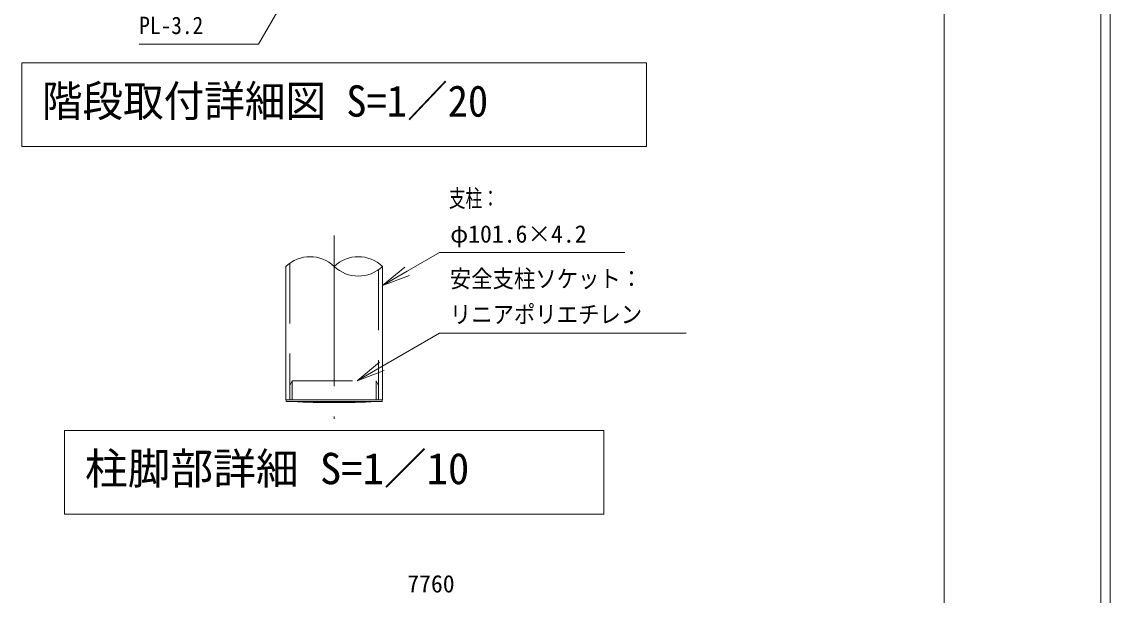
# Model space of a CAD drawing. Units: millimetres at full size, sheet at 1:20, with parts at other scales. Extents: x 10 to 16810, y -20 to 11900.
# Drawn here: x 12225 to 16810, y 4707 to 7120 of the extents above; entities that cross this region are included whole.
import ezdxf
from ezdxf.enums import TextEntityAlignment as Align

# ---------------------------------------------------------------- set-up
doc = ezdxf.new("R2010")
doc.units = ezdxf.units.MM
doc.header["$LTSCALE"] = 20
doc.linetypes.add('USER1', pattern=[19.05, 12.7, -6.35])
doc.linetypes.add('USER3', pattern=[50.8, 31.75, -6.35, 6.35, -6.35])
for name, color, linetype, lineweight in [('DEFPOINTS_3', 7, 'Continuous', 0), ('LY_2', 7, 'Continuous', 0), ('LY_5', 2, 'Continuous', 18), ('LY_6', 7, 'Continuous', 0)]:
    doc.layers.add(name, color=color, linetype=linetype, lineweight=lineweight)
doc.styles.add('ＭＳ ゴシック', font='')
doc.styles.get('ＭＳ ゴシック').set_extended_font_data('MS Gothic')

# ---------------------------------------------------------------- blocks, each defined once
blk = doc.blocks.new('-003-_U3')
at = {"color": 7, "linetype": 'Continuous', "lineweight": 0}
for p, q in [((-1, 0.1667), (0, 0)), ((0, 0), (-1, 0)), ((-1, -0.1667), (0, 0))]:
    blk.add_line(p, q, dxfattribs=at)

msp = doc.modelspace()

# ---------------------------------------------------------------- linework, layer by layer
at = {"layer": 'DEFPOINTS_3'}
msp.add_line((16810, 20.29), (16810, 11900.29), dxfattribs=at)
at = {"layer": 'LY_2'}
msp.add_line((16110, 620.29), (16110, 11300.29), dxfattribs=at)
at = {"layer": 'LY_5', "color": 7, "lineweight": 0}
for p, q in [((16769.92, -20.29), (16769.92, 11856.52)), ((13337.78, 6090.49), (13337.78, 5529.28)), ((13744.18, 6090.49), (13744.18, 5529.28)), ((13337.78, 5529.28), (13744.18, 5529.28)), ((13338.98, 5529.28), (13540.98, 5529.28)), ((13338.98, 5529.28), (13338.98, 5521.28)), ((13338.98, 5521.28), (13540.98, 5521.28)), ((13742.98, 5529.28), (13540.98, 5529.28)), ((13742.98, 5521.28), (13540.98, 5521.28)), ((13742.98, 5529.28), (13742.98, 5521.28))]:
    msp.add_line(p, q, dxfattribs=at)
at = {"layer": 'LY_5', "color": 7}
for p, q in [((14856.98, 6947.05), (12224.98, 6947.05)), ((12224.98, 6947.05), (12224.98, 6595.05)), ((14856.98, 6595.05), (14856.98, 6947.05)), ((12224.98, 6595.05), (14856.98, 6595.05)), ((14676.98, 5400.11), (12404.98, 5400.11)), ((12404.98, 5400.11), (12404.98, 5048.11)), ((14676.98, 5048.11), (14676.98, 5400.11)), ((12404.98, 5048.11), (14676.98, 5048.11))]:
    msp.add_line(p, q, dxfattribs=at)
at = {"layer": 'LY_5', "color": 7, "linetype": 'USER3', "lineweight": 0}
msp.add_line((13540.98, 6221.2), (13540.98, 5449.25), dxfattribs=at)
at = {"layer": 'LY_5', "color": 7, "linetype": 'USER1', "lineweight": 0}
for p, q in [((13354.58, 6104.34), (13354.58, 5529.28)), ((13727.38, 6076.64), (13727.38, 5529.28)), ((13354.58, 5589.28), (13363.58, 5609.28)), ((13363.58, 5609.28), (13718.38, 5609.28)), ((13363.58, 5609.28), (13363.58, 5529.28)), ((13727.38, 5589.28), (13718.38, 5609.28)), ((13718.38, 5609.28), (13718.38, 5529.28))]:
    msp.add_line(p, q, dxfattribs=at)
at = {"layer": 'LY_5'}
for centre, radius, start, end in [((13439.38, 5984.39), 146.9, 46.2417, 133.7583), ((13642.58, 5984.39), 146.9, 46.2417, 133.7583), ((13642.58, 6196.59), 146.9, 226.2417, 313.7583), ((13540.92, 9423.95), 3906.67, 267.40701, 270.00087), ((13541.03, 9423.95), 3906.67, 269.99913, 272.59299)]:
    msp.add_arc(centre, radius, start, end, dxfattribs=at)
at = {"layer": 'LY_6'}
for p, q in [((13501.18, 7509.51), (13222.26, 7026.4)), ((12719.69, 7026.4), (13182.26, 7026.4)), ((13222.26, 7026.4), (13182.26, 7026.4)), ((13848.1, 6069.89), (13984.18, 6148.45)), ((13984.18, 6148.45), (14024.18, 6148.45)), ((14024.18, 6148.45), (14765.71, 6148.45)), ((13742.17, 5669.5), (13984.18, 5809.89)), ((13984.18, 5809.89), (14024.18, 5809.89)), ((14024.18, 5809.89), (15023.85, 5809.89))]:
    msp.add_line(p, q, dxfattribs=at)

# ---------------------------------------------------------------- block references
at = {"layer": 'LY_6', "xscale": 120, "yscale": 120}
for p, rotation in [((13744.18, 6009.89), 210), ((13638.38, 5609.28), 210.11876)]:
    msp.add_blockref('-003-_U3', p, dxfattribs=dict(at, rotation=rotation))

# ---------------------------------------------------------------- texts
at = {"layer": 'LY_5', "color": 7, "style": 'ＭＳ ゴシック', "width": 0.95}
msp.add_text('階段取付詳細図 S=1／20', height=132, dxfattribs=at).set_placement((12309.55, 6681.05), align=Align.BOTTOM_LEFT)
at = {"layer": 'LY_5', "color": 7, "style": 'ＭＳ ゴシック'}
msp.add_text('柱脚部詳細 S=1／10', height=132, dxfattribs=at).set_placement((12491.06, 5134.11), align=Align.BOTTOM_LEFT)
at = {"layer": 'LY_6', "style": 'ＭＳ ゴシック'}
for s, width, p in [('PL-3.2', 0.9, (12719.95, 7046.4)), ('支柱：', 0.7, (14024.44, 6318.45)), ('安全支柱ソケット：', 0.9, (14028.18, 5979.89)), ('リニアポリエチレン', 0.9, (14028.18, 5829.89))]:
    msp.add_text(s, height=73.31, dxfattribs=dict(at, width=width)).set_placement(p, align=Align.BOTTOM_LEFT)
for s, p in [('φ101.6×4.2', (14029.7, 6168.45)), ('7760', (13848.91, 4696.11))]:
    msp.add_text(s, height=73.31, dxfattribs=at).set_placement(p, align=Align.BOTTOM_LEFT)

doc.saveas('drawing.dxf')
